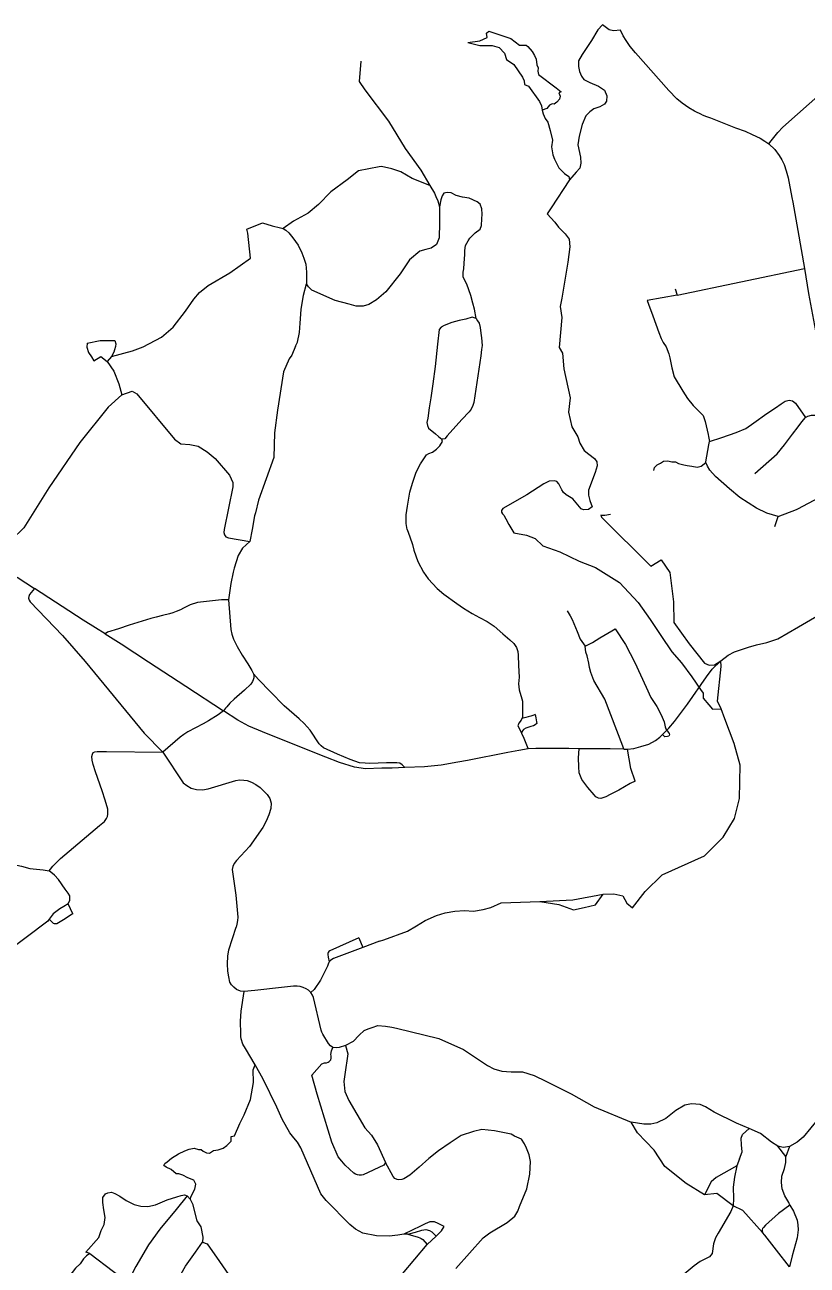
# Model space of a CAD drawing. Header units: inches. Extents: x 2740922 to 2751091, y 1249500 to 1259683.
# Drawn here: x 2744319 to 2745724, y 1257327 to 1259555 of the extents above; entities that cross this region are included whole.
import ezdxf

# ---------------------------------------------------------------- set-up
doc = ezdxf.new("R2010")
doc.units = ezdxf.units.IN
doc.header["$MEASUREMENT"] = 0

msp = doc.modelspace()

# ---------------------------------------------------------------- linework, layer by layer
for points in [[(2745114.6, 1259523), (2745135.9, 1259526.1), (2745149.2, 1259531.9), (2745148, 1259539.5), (2745151.9, 1259543.1), (2745191.7, 1259530.1), (2745207, 1259517.8), (2745219.3, 1259518.3), (2745222.2, 1259515.9), (2745230.1, 1259506.6), (2745233.8, 1259499.7), (2745237, 1259492.7), (2745238.4, 1259482.7), (2745240.6, 1259477.2), (2745240.3, 1259471.4), (2745241.4, 1259465.1), (2745273, 1259441.4), (2745281.7, 1259434.4), (2745278, 1259432.4), (2745280.3, 1259426.6), (2745278.9, 1259420.8), (2745274.3, 1259415.9), (2745269.2, 1259412.3), (2745265.7, 1259412.6), (2745260.9, 1259410.1), (2745256.4, 1259404.2), (2745248.1, 1259401.3)], [(2745356.3, 1259554.6), (2745347.6, 1259545.8), (2745336.4, 1259526.2), (2745319.5, 1259501.2), (2745313.3, 1259490.1), (2745312.9, 1259479.8), (2745314.7, 1259470.5), (2745318.5, 1259462.6), (2745322.7, 1259456.7), (2745333.5, 1259450.8), (2745349.3, 1259444.7), (2745359.6, 1259437.4), (2745363.7, 1259426.8), (2745363.5, 1259417.7), (2745359.5, 1259411.8), (2745351.7, 1259407.5), (2745340.5, 1259403.5), (2745333.4, 1259398.6), (2745326, 1259391.1), (2745319.8, 1259375.6), (2745314.1, 1259354.6), (2745311.6, 1259338.9), (2745316.8, 1259317.1), (2745317.4, 1259306.4), (2745315.4, 1259297.3), (2745308.7, 1259289.7), (2745297.1, 1259276)], [(2745388.3, 1259545.1), (2745376, 1259543.7), (2745368.1, 1259545.8), (2745356.3, 1259554.6)], [(2745521.4, 1259399.7), (2745511.1, 1259405.7), (2745499, 1259414.1), (2745489.4, 1259421.9), (2745475.1, 1259436.5), (2745415.3, 1259504.6), (2745406, 1259515.8), (2745398.4, 1259526.2), (2745393.1, 1259535), (2745388.3, 1259545.1)], [(2745114.6, 1259523), (2745135.7, 1259517.2), (2745158, 1259517.6), (2745170.5, 1259514.1), (2745180.2, 1259504), (2745183.9, 1259492.3), (2745196.7, 1259483.3), (2745212.8, 1259460.8), (2745215.4, 1259453.9), (2745216.1, 1259447.3), (2745223.6, 1259444.7), (2745242.9, 1259416.6), (2745246.7, 1259408.9), (2745248.1, 1259401.3)], [(2744922.3, 1259489.5), (2744919, 1259452.9), (2744929.1, 1259437.7), (2744971.8, 1259381.7), (2745001.6, 1259332.7), (2745030, 1259293.7), (2745046.1, 1259266.2)], [(2745654.8, 1259340.7), (2745658.9, 1259346.1), (2745671, 1259361.2), (2745680, 1259371), (2745753.9, 1259436.1), (2745791.9, 1259471.9), (2745795.4, 1259477.4)], [(2745248.1, 1259401.3), (2745249.4, 1259394.7), (2745253.3, 1259386.2), (2745257.9, 1259379.5), (2745262, 1259364.6), (2745266.2, 1259347.6), (2745264.6, 1259335.2), (2745267.1, 1259321), (2745269.8, 1259313.5), (2745277.6, 1259297.5), (2745287.9, 1259287.7), (2745295.7, 1259281.9), (2745297.1, 1259276)], [(2745535.1, 1259393.1), (2745521.4, 1259399.7)], [(2745535.1, 1259393.1), (2745543, 1259390.1), (2745550, 1259387.3), (2745595.1, 1259369.5), (2745612.1, 1259363.5), (2745624.9, 1259357.9), (2745639.3, 1259350.8), (2745647.6, 1259345.9), (2745654.8, 1259340.7)], [(2745654.8, 1259340.7), (2745665.7, 1259330.4), (2745673.7, 1259319.7), (2745678.2, 1259312.1), (2745682.3, 1259303.7), (2745686, 1259292.1), (2745689.4, 1259279.7), (2745696.2, 1259244.4)], [(2744959.6, 1259300), (2744955, 1259299.6), (2744918.2, 1259292.4), (2744897.9, 1259276.1), (2744868.2, 1259254.6), (2744846.4, 1259232.1), (2744827.4, 1259216.3), (2744801.2, 1259201.7), (2744782.6, 1259189)], [(2745046.1, 1259266.2), (2745014.5, 1259278.7), (2744994.2, 1259290.5), (2744978, 1259296), (2744959.6, 1259300)], [(2745297.1, 1259276), (2745264.1, 1259226.1), (2745256.9, 1259215), (2745270.4, 1259200.4), (2745277.3, 1259190.9), (2745289.3, 1259179.1), (2745296.6, 1259169.6), (2745297.6, 1259156.1), (2745293.7, 1259128.1), (2745283.3, 1259063.4), (2745280.3, 1259048.4), (2745283.3, 1259028.8), (2745278.4, 1258975.3), (2745284.5, 1258964.6), (2745286.8, 1258936.4), (2745298.4, 1258884.6), (2745295.1, 1258859), (2745300.9, 1258832.3), (2745311.6, 1258814.4), (2745315.2, 1258803.3), (2745323.3, 1258790.3), (2745331.4, 1258783.4), (2745341.7, 1258775.9), (2745346, 1258769.5), (2745346.8, 1258762.3), (2745343.3, 1258750.5), (2745331.3, 1258718.9), (2745331.3, 1258709.6), (2745333.7, 1258700.1), (2745337.9, 1258688.7), (2745331.1, 1258684.3), (2745322.1, 1258683.7), (2745318, 1258685.4), (2745303.2, 1258703), (2745291.2, 1258710.1), (2745286.2, 1258714.4), (2745283.2, 1258719.4), (2745278, 1258730.2), (2745274.2, 1258734.2), (2745269.7, 1258735.8), (2745260.4, 1258734.7), (2745251.1, 1258730), (2745220.3, 1258710.3), (2745177, 1258685.9), (2745175.1, 1258682.3), (2745175, 1258679.2), (2745176.5, 1258676.2), (2745179.2, 1258673.7), (2745182.8, 1258667.4), (2745187.8, 1258657.2), (2745197.2, 1258642.1), (2745219.7, 1258637.9), (2745235.4, 1258631.8), (2745249.3, 1258618.6), (2745279.3, 1258607.8), (2745314, 1258591.2), (2745343.5, 1258579.6), (2745386.8, 1258553), (2745420.1, 1258517), (2745441.6, 1258486.5), (2745461, 1258458), (2745480.5, 1258428.1), (2745497.9, 1258408.5), (2745516.6, 1258383.2), (2745531.9, 1258361), (2745536.8, 1258354), (2745537, 1258345), (2745547, 1258332.9), (2745553.6, 1258325.4), (2745569.5, 1258325.8)], [(2745046.1, 1259266.2), (2745054.2, 1259252.2), (2745057.1, 1259246.1), (2745060.3, 1259238.2), (2745063.3, 1259227.7)], [(2745129.4, 1259027.3), (2745126.1, 1259044.1), (2745123.4, 1259054.6), (2745119.5, 1259068.2), (2745112.5, 1259089), (2745105.7, 1259101.3), (2745105.8, 1259110.1), (2745107, 1259116.1), (2745107.9, 1259126.2), (2745108.8, 1259141.9), (2745109, 1259149.2), (2745110.3, 1259158.1), (2745114.8, 1259166.7), (2745117.8, 1259171.6), (2745127.6, 1259180.7), (2745136.8, 1259187.8), (2745138.6, 1259193.9), (2745139.6, 1259206), (2745140.2, 1259214.5), (2745139.5, 1259223.9), (2745136.5, 1259232.2), (2745131.1, 1259236.5), (2745116.8, 1259243.1), (2745105, 1259245.1), (2745093.6, 1259248), (2745084.2, 1259253.1), (2745077.3, 1259253.7), (2745071.3, 1259252.3), (2745068.2, 1259247.4), (2745065.9, 1259240.5), (2745063.3, 1259227.7)], [(2745063.3, 1259227.7), (2745063.3, 1259198.8), (2745062.6, 1259172.1), (2745058.3, 1259159.9), (2745048.4, 1259153.6), (2745039, 1259151.1), (2745028.1, 1259148.3), (2745009.7, 1259132.4), (2744992.6, 1259107.1), (2744967, 1259075.3), (2744950.5, 1259060.4), (2744936.8, 1259052.4), (2744926.4, 1259049.3), (2744914, 1259049.4), (2744901.5, 1259052.6), (2744875.9, 1259059.5), (2744834.1, 1259077.9), (2744828.2, 1259083.9), (2744824.8, 1259089.1)], [(2745696.2, 1259244.4), (2745697.8, 1259236.1), (2745706.7, 1259185.3), (2745718.9, 1259117)], [(2744474.5, 1258958.9), (2744512.4, 1258968.8), (2744531.4, 1258976.4), (2744564.5, 1258993.8), (2744585.2, 1259011.6), (2744607.1, 1259040.2), (2744622.5, 1259061.6), (2744632.7, 1259074.1), (2744648.3, 1259086.4), (2744686.9, 1259109.2), (2744724.3, 1259135.4), (2744719.4, 1259180.1), (2744717.6, 1259187.6)], [(2744717.6, 1259187.6), (2744745.9, 1259198.8)], [(2744745.9, 1259198.8), (2744763, 1259193.3), (2744777.7, 1259190), (2744782.6, 1259189)], [(2744782.6, 1259189), (2744787.5, 1259185.6), (2744792.8, 1259181), (2744799.9, 1259171.9), (2744809.5, 1259158.7), (2744816, 1259145.1), (2744820.1, 1259135.3), (2744823.2, 1259124.7), (2744824.9, 1259110.1), (2744824.8, 1259089.1)], [(2745490.1, 1259068.8), (2745718.9, 1259117)], [(2745718.9, 1259117), (2745726.4, 1259072.1), (2745738.6, 1259004.7), (2745743.6, 1258977.3)], [(2744804.8, 1258977.7), (2744808.5, 1258984.6), (2744812.2, 1259002), (2744813.4, 1259018.6), (2744815.2, 1259043.2), (2744819.5, 1259069.1), (2744824.8, 1259089.1)], [(2745486.6, 1259080.3), (2745490.1, 1259068.8)], [(2745490.1, 1259068.8), (2745436.4, 1259059.7)], [(2745436.4, 1259059.7), (2745441.4, 1259046.2), (2745444.4, 1259038.7), (2745446.3, 1259032.1), (2745457.2, 1259002.1), (2745461.7, 1258991.2), (2745465.4, 1258983.8), (2745470.5, 1258976.1), (2745475.6, 1258963.8), (2745477, 1258956.6), (2745480.7, 1258938.2), (2745485.1, 1258922.1), (2745500.5, 1258896.8), (2745508.8, 1258883.4), (2745519.1, 1258871), (2745536.9, 1258853.1), (2745540.5, 1258842), (2745546.1, 1258818.7), (2745546.5, 1258815.3), (2745548.4, 1258805.9)], [(2745129.4, 1259027.3), (2745122, 1259029.5), (2745110.8, 1259026), (2745098.7, 1259023.3), (2745085.9, 1259019.8), (2745071.8, 1259014.6), (2745066.6, 1259011.6), (2745063.1, 1259007.1), (2745060.1, 1258980.8), (2745055.4, 1258940.8), (2745051.7, 1258909.6), (2745047.9, 1258884.5), (2745044.7, 1258866.7), (2745042.7, 1258848.1), (2745040.9, 1258840), (2745041.8, 1258835.2), (2745044, 1258829.9), (2745056, 1258819.8), (2745061.8, 1258815.1), (2745067.9, 1258810.4)], [(2745129.4, 1259027.3), (2745131.5, 1259022.9), (2745134.8, 1259018.5), (2745136.3, 1259010.8), (2745137.7, 1259000.8), (2745138.7, 1258992.3), (2745139.9, 1258978.7), (2745138.9, 1258971.4), (2745137.5, 1258960), (2745125, 1258876.2), (2745123.1, 1258871), (2745120.4, 1258864.5), (2745116.5, 1258859.2), (2745103.5, 1258845.6), (2745077.5, 1258816.6), (2745073.2, 1258811.2), (2745067.9, 1258810.4)], [(2744430.5, 1258982.7), (2744430.3, 1258975.5), (2744433, 1258966.2), (2744438.4, 1258958.3), (2744442.7, 1258951.3)], [(2744430.5, 1258982.7), (2744454.3, 1258987.3), (2744480.2, 1258987.6)], [(2744480.2, 1258987.6), (2744482.4, 1258981.6), (2744481.7, 1258977.1), (2744479.8, 1258971), (2744478.7, 1258966.6), (2744474.5, 1258958.9)], [(2744798.5, 1258961.2), (2744793.6, 1258954.8), (2744783.4, 1258931.2), (2744772.5, 1258862.7), (2744767.3, 1258821.8), (2744765.9, 1258777.2), (2744738.4, 1258700.8), (2744732.8, 1258677.8)], [(2744804.8, 1258977.7), (2744798.5, 1258961.2)], [(2744442.7, 1258951.3), (2744455.4, 1258959.1), (2744466.5, 1258950)], [(2744474.5, 1258958.9), (2744466.5, 1258950)], [(2744466.5, 1258950), (2744478.8, 1258932.8), (2744487.8, 1258909.9), (2744493.3, 1258890)], [(2744493.3, 1258890), (2744511.6, 1258896.8), (2744520.1, 1258891.8), (2744587.5, 1258810.3), (2744598.7, 1258802), (2744615, 1258801), (2744630.2, 1258797.9), (2744646.5, 1258787.8), (2744660.9, 1258775.7), (2744686.4, 1258745.9), (2744692.4, 1258732.8), (2744692.2, 1258724.8), (2744676.5, 1258648.1), (2744676.1, 1258642.6), (2744677.1, 1258638.5), (2744679.5, 1258635.2), (2744684.7, 1258633.4), (2744723.1, 1258626.8)], [(2744493.3, 1258890), (2744468.4, 1258868), (2744417.6, 1258804.1), (2744361.8, 1258723), (2744316.8, 1258651.3), (2744310, 1258643.9), (2744302, 1258636.7)], [(2745548.4, 1258805.9), (2745570.7, 1258813.3), (2745596.3, 1258822.1), (2745613.4, 1258829.6), (2745627.9, 1258839.5), (2745651.4, 1258856.3), (2745666.9, 1258866.7), (2745677.2, 1258873.6), (2745684.5, 1258878.6), (2745691.3, 1258880.2), (2745697.2, 1258879.3), (2745702.7, 1258875.2), (2745720.8, 1258849.4)], [(2745629.7, 1258748.7), (2745669.9, 1258784.2), (2745683.1, 1258800.3), (2745697.5, 1258819.3), (2745707.4, 1258832.4), (2745714.4, 1258841.5), (2745720.8, 1258849.4)], [(2745720.8, 1258849.4), (2745725.1, 1258851.8), (2745731.7, 1258853.3), (2745739.2, 1258853.5), (2745754.9, 1258852.4), (2745766.1, 1258852)], [(2745005.5, 1258648.1), (2745003.6, 1258658.6), (2745003.4, 1258674.6), (2745005.9, 1258689.9), (2745010.2, 1258715), (2745014.9, 1258731.2), (2745021.7, 1258750.8), (2745029.4, 1258766.3), (2745039.9, 1258782.3), (2745044.6, 1258784.4), (2745050.7, 1258786.9), (2745057.9, 1258792.3), (2745063.8, 1258798.5), (2745068.8, 1258806.4), (2745067.9, 1258810.4)], [(2745542, 1258768.3), (2745541.6, 1258769.4), (2745547.4, 1258799.9), (2745548.4, 1258805.9)], [(2745448.2, 1258754), (2745449.8, 1258759.7), (2745454.3, 1258764), (2745460.4, 1258767.2), (2745465.9, 1258770.8), (2745473.5, 1258771.2), (2745480.9, 1258769.4), (2745487, 1258769.6), (2745492.8, 1258766.8), (2745502, 1258764.1), (2745508.2, 1258762.8), (2745516.4, 1258761.9), (2745526, 1258760.1), (2745533.4, 1258761.9), (2745542, 1258768.3)], [(2745671.4, 1258671.6), (2745651.4, 1258677.5), (2745632.8, 1258686.3), (2745602.6, 1258705.4), (2745584, 1258721.3), (2745559.2, 1258743.4), (2745549.2, 1258754.9), (2745544.8, 1258761.6), (2745542, 1258768.3)], [(2745704.5, 1258684.3), (2745707, 1258685.3), (2745784.6, 1258726.7), (2745786.3, 1258727.7)], [(2744732.8, 1258677.8), (2744731.4, 1258672.4), (2744727.2, 1258648.2), (2744723.1, 1258626.8)], [(2745370.5, 1258675), (2745360.4, 1258673.2), (2745355.6, 1258673.2), (2745352.9, 1258673.9)], [(2745352.9, 1258673.9), (2745354.1, 1258670.3), (2745442.8, 1258582.3), (2745461.4, 1258593.7), (2745477.1, 1258571.1), (2745483.4, 1258517.9), (2745484.1, 1258480.9)], [(2745665.4, 1258653.7), (2745671.4, 1258671.6)], [(2745671.4, 1258671.6), (2745704.5, 1258684.3)], [(2745005.5, 1258648.1), (2745010.4, 1258634.8), (2745015, 1258621.3), (2745017.4, 1258610.7), (2745024.5, 1258590.5), (2745034.9, 1258571.4), (2745043.2, 1258559.2), (2745059.4, 1258542.2), (2745071.4, 1258531.9), (2745094.8, 1258515), (2745106.6, 1258507), (2745122.2, 1258497.4), (2745135.3, 1258490.2), (2745149, 1258482.9), (2745161.6, 1258474.3), (2745177.1, 1258460.8), (2745190, 1258449.8), (2745196.8, 1258443.3), (2745201.6, 1258436), (2745203.9, 1258428.9), (2745204.8, 1258422.3), (2745205.5, 1258404), (2745206.6, 1258382.8), (2745205.4, 1258370.6), (2745206.7, 1258360.3), (2745211.2, 1258344.2), (2745212.7, 1258339.6)], [(2744723.1, 1258626.8), (2744710, 1258614.7), (2744702.2, 1258601.6), (2744694.6, 1258578.9), (2744693.1, 1258571.7)], [(2744305.2, 1258562.2), (2744335.9, 1258542.1)], [(2744693.1, 1258571.7), (2744688.9, 1258551.2), (2744684.7, 1258522)], [(2744335.9, 1258542.1), (2744327.4, 1258531.3), (2744325.9, 1258528), (2744325.3, 1258524.7), (2744326.3, 1258521.4), (2744328.5, 1258518.4), (2744386.7, 1258458), (2744426.9, 1258411.3), (2744533, 1258282), (2744566.4, 1258248)], [(2744462.8, 1258460.5), (2744445.6, 1258471.4), (2744423.4, 1258485.3), (2744335.9, 1258542.1)], [(2745568.8, 1258412.4), (2745581.9, 1258422.1), (2745593.1, 1258428.4), (2745604.1, 1258432), (2745618.2, 1258436.7), (2745632.5, 1258440.9), (2745651.5, 1258445.2), (2745671.3, 1258451.9), (2745708.1, 1258473.1), (2745743.8, 1258494.5), (2745756.8, 1258501.8), (2745764.2, 1258507.2), (2745794.8, 1258523.9), (2745813.5, 1258532.3), (2745836.6, 1258541.8), (2745848.2, 1258547.9), (2745856.6, 1258554.7)], [(2744684.7, 1258522), (2744671.8, 1258521.7), (2744650.5, 1258519.6), (2744629, 1258516.9), (2744615.7, 1258512.8), (2744604, 1258506.8), (2744598.3, 1258503.7), (2744590.8, 1258500.8), (2744584.6, 1258498.4), (2744578.4, 1258496.6), (2744565.8, 1258493.4), (2744554.9, 1258490.9), (2744545.1, 1258488), (2744506.3, 1258476), (2744487, 1258469.8), (2744467.5, 1258463.7), (2744462.8, 1258460.5)], [(2744684.7, 1258522), (2744688.6, 1258468.5), (2744690.3, 1258459.9), (2744693.8, 1258451.4), (2744700.2, 1258437.7), (2744709.4, 1258422.2), (2744719.1, 1258406.9), (2744726.5, 1258394.7), (2744729.3, 1258388.7)], [(2745292.6, 1258501.8), (2745298.1, 1258493), (2745301.7, 1258486.2), (2745310.7, 1258464.6), (2745315.9, 1258451.4), (2745324.8, 1258438.3)], [(2745324.8, 1258438.3), (2745338.3, 1258445.3), (2745351.4, 1258453.3), (2745372.8, 1258465.8), (2745379.2, 1258469.8), (2745397.7, 1258441.8), (2745414.2, 1258409.5), (2745434.9, 1258364.8), (2745442.7, 1258346.5), (2745453.6, 1258330), (2745461.7, 1258315.1), (2745467.2, 1258302.7), (2745468.9, 1258293.5), (2745470, 1258289.8), (2745474.4, 1258284.1), (2745476.2, 1258281.7), (2745476.3, 1258279.3), (2745475.3, 1258277.1), (2745473.1, 1258276), (2745468.1, 1258275.5), (2745466.8, 1258276.8), (2745463.8, 1258279.7)], [(2745484.1, 1258480.9), (2745511.7, 1258442.8), (2745539.2, 1258408.2), (2745547.5, 1258404.3), (2745557.1, 1258405.2), (2745568.8, 1258412.4)], [(2744462.8, 1258460.5), (2744491.6, 1258442.5), (2744541.1, 1258410.3), (2744608.2, 1258366.6), (2744675.4, 1258322.4)], [(2745394.7, 1258253.7), (2745392.8, 1258258.7), (2745360.6, 1258343.2), (2745340.4, 1258377), (2745335.1, 1258391.1), (2745332.9, 1258400.2), (2745331.4, 1258408.3), (2745328.6, 1258420.9), (2745326.2, 1258427.9), (2745324.8, 1258438.3)], [(2745463.8, 1258279.7), (2745475.4, 1258291), (2745485.7, 1258303.2), (2745508.8, 1258334.4), (2745543.2, 1258383.4), (2745553.3, 1258397.1), (2745568.8, 1258412.4)], [(2745569.5, 1258325.8), (2745562.9, 1258339.8), (2745569, 1258402.3), (2745568.8, 1258412.4)], [(2744729.3, 1258388.7), (2744730.1, 1258385.1), (2744730.1, 1258381.6), (2744729.1, 1258378.2), (2744727.7, 1258374.9), (2744724.4, 1258370.2), (2744713.4, 1258359.3), (2744694.5, 1258343.4), (2744687.2, 1258336.3), (2744681.4, 1258329.3), (2744679, 1258326.9), (2744675.4, 1258322.4)], [(2745001.2, 1258220.4), (2744996.5, 1258225.4), (2744992.4, 1258228.1), (2744987.1, 1258229.2), (2744978.2, 1258228.9), (2744968.5, 1258228.7), (2744938.2, 1258227.6), (2744929.7, 1258228.2), (2744919.6, 1258228.7), (2744903.2, 1258234.8), (2744880.3, 1258244.3), (2744855.4, 1258255.8), (2744850.8, 1258259.3), (2744847.5, 1258262.9), (2744831.1, 1258287.5), (2744820.7, 1258299.7), (2744811.2, 1258308), (2744784.7, 1258331.1), (2744759.8, 1258356.3), (2744738.3, 1258378.4), (2744729.3, 1258388.7)], [(2745212.7, 1258339.6), (2745212.3, 1258332.1), (2745212.7, 1258325.5), (2745212.8, 1258316.7), (2745212.3, 1258310.8), (2745211.3, 1258308.4)], [(2744675.4, 1258322.4), (2744666.2, 1258315.4), (2744648.4, 1258304.7), (2744638.9, 1258298.8), (2744625, 1258291.9), (2744611.7, 1258284.9), (2744604.3, 1258280), (2744597.8, 1258274.8), (2744566.4, 1258248)], [(2745001.2, 1258220.4), (2744978.7, 1258219.7), (2744959.7, 1258219.2), (2744930.3, 1258218.5), (2744910.9, 1258221.1), (2744884.1, 1258229.3), (2744859.1, 1258239.3), (2744815.7, 1258256.3), (2744745.5, 1258284.8), (2744720.8, 1258295.1), (2744701.4, 1258305.8), (2744675.4, 1258322.4)], [(2745235.1, 1258315.9), (2745236.2, 1258309.9), (2745237.8, 1258302.9), (2745238.1, 1258299.7), (2745235.5, 1258297.1), (2745232.3, 1258295.6), (2745227.7, 1258294.2), (2745223.7, 1258293.3), (2745218.7, 1258291.3), (2745214.5, 1258288.8), (2745212.5, 1258286.3), (2745210.6, 1258282.5)], [(2745235.1, 1258315.9), (2745233.1, 1258314.7), (2745227.6, 1258313.1), (2745223, 1258311.7), (2745218.8, 1258310.7), (2745211.3, 1258308.4)], [(2745357.6, 1257993.1), (2745376.7, 1257993.7), (2745392.9, 1257990.3), (2745399.7, 1257976.9), (2745410.3, 1257968.3), (2745432.9, 1257998), (2745463.6, 1258027.9), (2745539.1, 1258062.1), (2745572.6, 1258095.2), (2745593.1, 1258129.2), (2745602, 1258165), (2745603.6, 1258225), (2745592.4, 1258263.5), (2745575.8, 1258308.2), (2745569.5, 1258325.8)], [(2745211.3, 1258308.4), (2745210.2, 1258305.6), (2745205.9, 1258300.3), (2745204.2, 1258295.2), (2745207, 1258289.9), (2745210.6, 1258282.5)], [(2745210.6, 1258282.5), (2745215.2, 1258273.3), (2745221.1, 1258258.6), (2745223, 1258254)], [(2745401.3, 1258253.8), (2745412.6, 1258255), (2745425, 1258258.5), (2745439.1, 1258262.6), (2745451.2, 1258268.8), (2745459.1, 1258275.1), (2745463.8, 1258279.7)], [(2744362.7, 1258034.8), (2744364.7, 1258038.1), (2744368.8, 1258043.5), (2744383.1, 1258057.1), (2744453.2, 1258116.2), (2744461.9, 1258123.6), (2744465.2, 1258128.7), (2744467, 1258132.6), (2744468.1, 1258136.7), (2744467.8, 1258145.8), (2744463.3, 1258161.8), (2744457.4, 1258178.7), (2744445.8, 1258212.7), (2744441.8, 1258225.8), (2744440, 1258233.5), (2744439.1, 1258240.5), (2744440.2, 1258244.7), (2744441.7, 1258247.4), (2744444.7, 1258248.7), (2744448.5, 1258249.2), (2744465.7, 1258249.3), (2744566.4, 1258248)], [(2744566.4, 1258248), (2744603.3, 1258193.2), (2744609.7, 1258188), (2744617.5, 1258183.5), (2744626.9, 1258180.9), (2744637.9, 1258180.3), (2744647.9, 1258182.2), (2744697.5, 1258197.2), (2744704.3, 1258198.6), (2744711.9, 1258198.1), (2744718.1, 1258197), (2744725.9, 1258194.4), (2744733.8, 1258190.3), (2744741.6, 1258184.4), (2744754.2, 1258171.9), (2744759, 1258164.7), (2744761, 1258156.6), (2744760.3, 1258146.9), (2744757.2, 1258135.8), (2744752.3, 1258124), (2744746.2, 1258112.6), (2744722.4, 1258078.5), (2744698.7, 1258053.6), (2744694.7, 1258048.1), (2744692.1, 1258042.8), (2744691.4, 1258037.2), (2744697.8, 1257991.3), (2744701.3, 1257951.5), (2744700.8, 1257946), (2744699.7, 1257939.4), (2744698.1, 1257933.6)], [(2745223, 1258254), (2745205.9, 1258251.4), (2745186.1, 1258247.5), (2745113.7, 1258233.3), (2745096.5, 1258230), (2745066.5, 1258224.6), (2745036.6, 1258221.6), (2745001.2, 1258220.4)], [(2745314.2, 1258254.3), (2745295.5, 1258254.9), (2745250.1, 1258254.9), (2745236.6, 1258254.6), (2745223, 1258254)], [(2745313.3, 1258237.9), (2745314.2, 1258254.3)], [(2745394.7, 1258253.7), (2745370, 1258254.2), (2745348.5, 1258254.3), (2745331.3, 1258254.3), (2745314.2, 1258254.3)], [(2745394.7, 1258253.7), (2745401.3, 1258253.8)], [(2745414.9, 1258196.3), (2745407.2, 1258219), (2745401.3, 1258253.8)], [(2745414.9, 1258196.3), (2745406, 1258191.9), (2745385.7, 1258180.1), (2745369.7, 1258172.4), (2745362.1, 1258168.2), (2745356.9, 1258166), (2745352.9, 1258164.7), (2745348.8, 1258165.4), (2745344.3, 1258167.7), (2745341, 1258171.7), (2745329.7, 1258184.7), (2745318.8, 1258199), (2745314.5, 1258211), (2745313.8, 1258221.9), (2745313.3, 1258237.9)], [(2744164.6, 1258209.2), (2744184, 1258155.9), (2744202.3, 1258102.9), (2744207.2, 1258086.9), (2744212.3, 1258078.7), (2744220, 1258072.3), (2744279.3, 1258052.4), (2744288.4, 1258049), (2744313, 1258043.3), (2744327.8, 1258039.4), (2744351.8, 1258036.6), (2744362.7, 1258034.8)], [(2744399.5, 1257985.4), (2744399.4, 1257989.8), (2744396.8, 1257994.8), (2744391.5, 1258002.3), (2744379.5, 1258019.7), (2744372.1, 1258027), (2744362.7, 1258034.8)], [(2744396.4, 1257976), (2744399.5, 1257982.2), (2744399.5, 1257985.4)], [(2744955.7, 1257908.4), (2744963.7, 1257910.9), (2745006.3, 1257926.5), (2745022, 1257936.3), (2745038, 1257945.8), (2745058.3, 1257954.5), (2745073.5, 1257959.7), (2745091.1, 1257962.8), (2745108.3, 1257963.7), (2745124.5, 1257962.8), (2745141.9, 1257965.3), (2745155.6, 1257969.1), (2745174.1, 1257977.7), (2745243.6, 1257979.7)], [(2745243.6, 1257979.7), (2745302.8, 1257982.7), (2745357.6, 1257993.1)], [(2745243.6, 1257979.7), (2745277.7, 1257974.5), (2745303.9, 1257964.8), (2745323.2, 1257969.1), (2745343.8, 1257974.1), (2745357.6, 1257993.1)], [(2744396.4, 1257976), (2744388.6, 1257970.9), (2744381.5, 1257966.9), (2744369.5, 1257957.7), (2744362.5, 1257948)], [(2744404.8, 1257957.9), (2744402.4, 1257956.3), (2744394.6, 1257951.3), (2744388.1, 1257947.1), (2744382.3, 1257943.5), (2744379.1, 1257941.6), (2744376.5, 1257939.9), (2744374.5, 1257939.5), (2744372.3, 1257939.6), (2744370.5, 1257940.5), (2744368.1, 1257942.9), (2744362.5, 1257948)], [(2744404.8, 1257957.9), (2744396.4, 1257976)], [(2744362.5, 1257948), (2744360.2, 1257944.7), (2744279.8, 1257883.9), (2744234.1, 1257850.7), (2744221.1, 1257838.4), (2744214.5, 1257828.6)], [(2744686.9, 1257834.9), (2744684.9, 1257844.8), (2744683.5, 1257854.9), (2744682.6, 1257868.1), (2744683.1, 1257881.5), (2744685.1, 1257893.2), (2744698.1, 1257933.6)], [(2744918.9, 1257914.7), (2744866.4, 1257891), (2744864.8, 1257889.8), (2744863.7, 1257888.4), (2744863.2, 1257886.8), (2744862.8, 1257884.6)], [(2744918.9, 1257914.7), (2744925.8, 1257897.3)], [(2744925.8, 1257897.3), (2744873.2, 1257877.6), (2744869.9, 1257875.9), (2744867.5, 1257873.8), (2744865.4, 1257871.5)], [(2744955.7, 1257908.4), (2744925.8, 1257897.3)], [(2744865.4, 1257871.5), (2744864.6, 1257870.3), (2744863.5, 1257867.1), (2744862.5, 1257864), (2744856.6, 1257851.6), (2744849.5, 1257838.5), (2744838.5, 1257822.1), (2744832.5, 1257816.2)], [(2744862.8, 1257884.6), (2744863.6, 1257879.8), (2744865.4, 1257871.5)], [(2744699.1, 1257822), (2744694.1, 1257825.9), (2744690, 1257830.4), (2744686.9, 1257834.9)], [(2744832.5, 1257816.2), (2744828.2, 1257820.5), (2744823.8, 1257823.3), (2744818.7, 1257825.5), (2744813.3, 1257827), (2744807.6, 1257827.8), (2744801.2, 1257827.8), (2744779.7, 1257825.6), (2744732, 1257820), (2744712.4, 1257818.2)], [(2744712.4, 1257818.2), (2744706.3, 1257818.8), (2744699.1, 1257822)], [(2744732.7, 1257686.7), (2744714.8, 1257715.9), (2744710.4, 1257723.7), (2744707.4, 1257733), (2744706.7, 1257737.4), (2744706.6, 1257742.2), (2744705.9, 1257764.9), (2744707.1, 1257782.8), (2744712.4, 1257818.2)], [(2744872, 1257717.8), (2744867.9, 1257720.6), (2744863.9, 1257725), (2744853.8, 1257741.5), (2744852.2, 1257745), (2744850.7, 1257749), (2744837, 1257807.2), (2744835.2, 1257811.6), (2744832.5, 1257816.2)], [(2744928.2, 1257748), (2744935.1, 1257751.4), (2744942.3, 1257753.5), (2744953, 1257757.1), (2744966.8, 1257756.1), (2744977.7, 1257754)], [(2744928.2, 1257748), (2744919.1, 1257739.6), (2744908.6, 1257728.5), (2744894.9, 1257721.1)], [(2744977.7, 1257754), (2744986.2, 1257752.4), (2745062.2, 1257733.8), (2745106.4, 1257713.9), (2745149.7, 1257685.4), (2745161.1, 1257679.2), (2745175.3, 1257675.2), (2745192.1, 1257674.1), (2745212.7, 1257673.9), (2745233.5, 1257667.5), (2745254.5, 1257657.3), (2745300, 1257634.6), (2745341.3, 1257611.1), (2745407.5, 1257583.4)], [(2744966.8, 1257511.2), (2744963.6, 1257506.5), (2744926.4, 1257489.1), (2744923.2, 1257488.3), (2744919.5, 1257488.1), (2744916.1, 1257488.9), (2744912.8, 1257490.2), (2744909.8, 1257492.2), (2744894.2, 1257506.4), (2744887.9, 1257513.2), (2744881.7, 1257521.3), (2744870, 1257547.7), (2744843.8, 1257633.6), (2744834.3, 1257667.9), (2744852.2, 1257688.1), (2744856.7, 1257689.9), (2744860.5, 1257690.3), (2744863.5, 1257691.1), (2744865.6, 1257692.5), (2744868.2, 1257695.6), (2744869, 1257698.4), (2744868.9, 1257702.5), (2744868.1, 1257705.3), (2744869.4, 1257711.9), (2744872, 1257717.8)], [(2744894.9, 1257721.1), (2744883.4, 1257717.7), (2744877.7, 1257716.9), (2744872, 1257717.8)], [(2744894.9, 1257721.1), (2744899, 1257706.5), (2744893.4, 1257669.3), (2744891.8, 1257656.5), (2744893.3, 1257638.4), (2744900.7, 1257622.5), (2744929.1, 1257573.6), (2744941.1, 1257560), (2744952, 1257542.6), (2744966.8, 1257511.2)], [(2744689.6, 1257557.9), (2744695.5, 1257558.8), (2744705.2, 1257581.4), (2744712.8, 1257597), (2744724.2, 1257624.1), (2744729.5, 1257654.9), (2744729.1, 1257677.4), (2744732.7, 1257686.7)], [(2744999.4, 1257382.6), (2744988.4, 1257380.5), (2744972.9, 1257378.9), (2744950.4, 1257379.4), (2744925.6, 1257384.4), (2744912.8, 1257391.1), (2744902.5, 1257399.9), (2744859.8, 1257443), (2744850.4, 1257455), (2744814.7, 1257537.4), (2744808.3, 1257547.6), (2744802.1, 1257555.4), (2744794.8, 1257564.6), (2744780.9, 1257588.9), (2744771.3, 1257610.4), (2744746.8, 1257660.5), (2744732.7, 1257686.7)], [(2745791.9, 1257662.6), (2745780.4, 1257645.7), (2745744.2, 1257590.4), (2745716.3, 1257556.4), (2745705.7, 1257547.9), (2745692.2, 1257539.8)], [(2745619.6, 1257572.1), (2745596.7, 1257581.7), (2745556.9, 1257601.6), (2745541.4, 1257610.8), (2745531.5, 1257615.2), (2745515.8, 1257616.6), (2745504.2, 1257614.1), (2745487.7, 1257604.6), (2745470, 1257590.4), (2745454, 1257582.3), (2745442.7, 1257580.1), (2745430.7, 1257580.1), (2745407.5, 1257583.4)], [(2745539.5, 1257453.3), (2745506.5, 1257473.2), (2745467.9, 1257503.9), (2745448.7, 1257533.2), (2745419.1, 1257564.6), (2745407.5, 1257583.4)], [(2744615.6, 1257445.4), (2744617.8, 1257450.8), (2744623.9, 1257463.2), (2744625.7, 1257472.3), (2744622.3, 1257479.3), (2744611.8, 1257483.5), (2744602.6, 1257488.5), (2744595.4, 1257490.9), (2744590.3, 1257490.8), (2744581.7, 1257498.3), (2744572.5, 1257502.6), (2744568.5, 1257505.7), (2744570.4, 1257509), (2744574.2, 1257512.3), (2744582.4, 1257519), (2744594.6, 1257526.4), (2744606.1, 1257531.8), (2744613.8, 1257535.2), (2744622.8, 1257536.7), (2744630.6, 1257534.4), (2744635.2, 1257534.5), (2744639.1, 1257531.3), (2744645, 1257528.2), (2744650.2, 1257527.7), (2744657.9, 1257532.4), (2744666.2, 1257533.9), (2744675.2, 1257536.7), (2744681.6, 1257541.4), (2744689.2, 1257549.3), (2744689.6, 1257557.9)], [(2745092.8, 1257320.8), (2745141.9, 1257375.6), (2745154, 1257384.9), (2745185.2, 1257403.4), (2745199, 1257414.8), (2745204, 1257423.7), (2745207.1, 1257431.8), (2745220.3, 1257464), (2745225.8, 1257490), (2745226.8, 1257512.6), (2745224.7, 1257524.9), (2745219.9, 1257536.9), (2745216, 1257544.4), (2745210.6, 1257552.9), (2745198, 1257558.5), (2745192.1, 1257561.7), (2745162, 1257568.1), (2745139.7, 1257570.4), (2745124.4, 1257567), (2745102.6, 1257559.5), (2745082.5, 1257546.6), (2745061.6, 1257532.2), (2745044.4, 1257518), (2745026.8, 1257502.9), (2745010.4, 1257488.2), (2744999.6, 1257481.6), (2744995.7, 1257480.5), (2744990.7, 1257479.8), (2744987.2, 1257480.5), (2744983.4, 1257482.3), (2744980.4, 1257485.7), (2744966.8, 1257511.2)], [(2745602, 1257517.6), (2745606.9, 1257530.3), (2745605.9, 1257542.8), (2745605.2, 1257554.6), (2745607.7, 1257561.6), (2745619.6, 1257572.1)], [(2745670.8, 1257540.7), (2745659.6, 1257547.9), (2745640.1, 1257563.3), (2745619.6, 1257572.1)], [(2745685.2, 1257521.8), (2745670.8, 1257540.7)], [(2745692.2, 1257539.8), (2745685.1, 1257538.5), (2745680.9, 1257538.3), (2745675.7, 1257539), (2745670.8, 1257540.7)], [(2745692.2, 1257539.8), (2745685.2, 1257521.8)], [(2745602, 1257517.6), (2745597.3, 1257505.4)], [(2745692.8, 1257434.4), (2745690.7, 1257439.5), (2745683.5, 1257451.2), (2745678.9, 1257464), (2745677.7, 1257475.4), (2745678.5, 1257486.5), (2745683.3, 1257500.3), (2745685.7, 1257511.2), (2745685.2, 1257521.8)], [(2745597.3, 1257505.4), (2745560.4, 1257484.4), (2745551.6, 1257476.2), (2745539.5, 1257453.3)], [(2745597.3, 1257505.4), (2745593.3, 1257485), (2745590.8, 1257466.7), (2745591.7, 1257446.6), (2745591, 1257433)], [(2744435.3, 1257347.8), (2744428.6, 1257350), (2744451.6, 1257376.1), (2744456.1, 1257388.7), (2744461.5, 1257399.8), (2744462.8, 1257412.3), (2744460.9, 1257426), (2744458.9, 1257439.3), (2744458.7, 1257448.5), (2744463.8, 1257454.7), (2744467.8, 1257456.8), (2744474.3, 1257457.8), (2744480.4, 1257455.5), (2744489.4, 1257450.5), (2744500.5, 1257443.1), (2744514.9, 1257435.8), (2744527.1, 1257432.8), (2744539.6, 1257431.9), (2744553.3, 1257435.1), (2744574.4, 1257443.9), (2744591.6, 1257449.3), (2744599.3, 1257451.6), (2744605.6, 1257453.1), (2744610.1, 1257451)], [(2744610.1, 1257451), (2744590.3, 1257426.7), (2744561.2, 1257391.2), (2744540.9, 1257363), (2744518.4, 1257324.1), (2744503.8, 1257296.2)], [(2744610.1, 1257451), (2744615.6, 1257445.4)], [(2744615.6, 1257445.4), (2744619.8, 1257436.8), (2744627.7, 1257406.3), (2744634.7, 1257395.6), (2744638.4, 1257377), (2744638.1, 1257367.8)], [(2745591, 1257433), (2745561.7, 1257455.3), (2745539.5, 1257453.3)], [(2745591, 1257433), (2745586.6, 1257423.1), (2745563.7, 1257384.3), (2745559.3, 1257375.8), (2745555.5, 1257364.7), (2745553.1, 1257347.4), (2745548.1, 1257341.5), (2745531.7, 1257333.2), (2745520.6, 1257325.2), (2745510.3, 1257316.3), (2745487.6, 1257298.2), (2745478, 1257292.8), (2745468.3, 1257284.6), (2745460.3, 1257274.7), (2745445.2, 1257242.5)], [(2745643.4, 1257385.2), (2745608.4, 1257424.8), (2745591, 1257433)], [(2745692.8, 1257434.4), (2745672.3, 1257419.2), (2745649.1, 1257398.3), (2745645.2, 1257394.5), (2745643.8, 1257392.5), (2745643, 1257390.2), (2745643.2, 1257388.3), (2745643.4, 1257385.2)], [(2745692.8, 1257434.4), (2745699.2, 1257423.6), (2745705.7, 1257407.8), (2745707.2, 1257399.2), (2745707.7, 1257390.1), (2745705.5, 1257376), (2745696.5, 1257343.7), (2745692.1, 1257323.6)], [(2745072.1, 1257396.2), (2745060.8, 1257401.6), (2745054.6, 1257404.8), (2745046.3, 1257404.7), (2745038, 1257401.2), (2745029.3, 1257397), (2744999.4, 1257382.6)], [(2745006.5, 1257382.6), (2744999.4, 1257382.6)], [(2745006.5, 1257382.6), (2745020.2, 1257386.1), (2745031.9, 1257389.8), (2745038.8, 1257390.6), (2745045.4, 1257389.1), (2745049.7, 1257386.4), (2745057.4, 1257378.6)], [(2745006.5, 1257382.6), (2745025.3, 1257376.9), (2745028.3, 1257375.9), (2745030.8, 1257374.5), (2745033.4, 1257372.6), (2745041.4, 1257363.6)], [(2745041.4, 1257363.6), (2745057.4, 1257378.6)], [(2745057.4, 1257378.6), (2745066.9, 1257388.4), (2745072.1, 1257396.2)], [(2745692.1, 1257323.6), (2745668.5, 1257353.6), (2745647.6, 1257380.4), (2745643.4, 1257385.2)], [(2744567.5, 1257245.1), (2744581.2, 1257273.4), (2744594.2, 1257301.6), (2744607.1, 1257324.7), (2744625, 1257349.9), (2744638.1, 1257367.8)], [(2744638.1, 1257367.8), (2744646.2, 1257364.7), (2744668.5, 1257333.1)], [(2744888.3, 1257120.9), (2744903.2, 1257150.4), (2744924.3, 1257163.1), (2744931.4, 1257176.1), (2744940.2, 1257202.2), (2744954.5, 1257229.6), (2744969.3, 1257261.6), (2744984.6, 1257293.2), (2744986.3, 1257296), (2744997.1, 1257311), (2745041.4, 1257363.6)], [(2744435.3, 1257347.8), (2744429.3, 1257343.3), (2744424.2, 1257337.9), (2744418.3, 1257329.3), (2744409.6, 1257321), (2744403.7, 1257313.6), (2744396.6, 1257305.4), (2744393.2, 1257296.8), (2744390.6, 1257287.1), (2744390.5, 1257274.6), (2744393.6, 1257263), (2744402.9, 1257253.4), (2744459.9, 1257205.6), (2744508.8, 1257169.9), (2744531.6, 1257154.3)], [(2744435.3, 1257347.8), (2744477.9, 1257315.6), (2744503.8, 1257296.2)], [(2744668.5, 1257333.1), (2744684.8, 1257310.1), (2744691.8, 1257299.8)]]:
    msp.add_lwpolyline(points)

doc.saveas('drawing.dxf')
